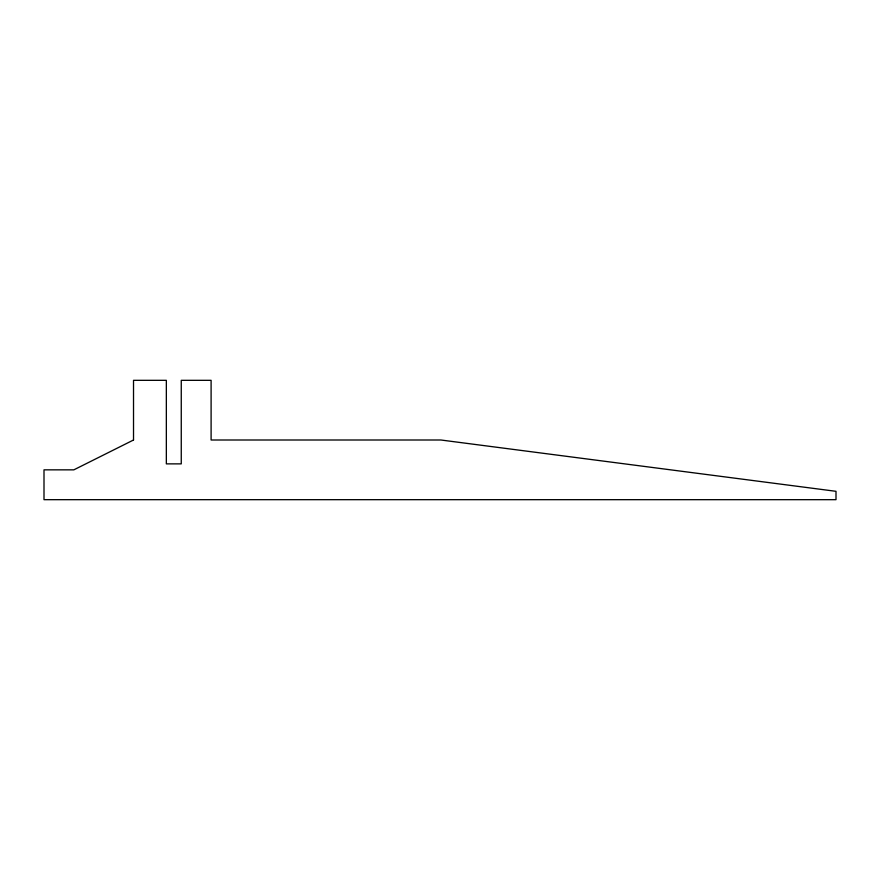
<?xml version="1.0" encoding="UTF-8"?>
<svg xmlns="http://www.w3.org/2000/svg" width="880" height="880" viewBox="0 0 880 880"><rect width="100%" height="100%" fill="white"/><g stroke="black" fill="none" stroke-linecap="round" stroke-linejoin="round"><path stroke-width="1.32" d="M133.518 440L73.843 469.843L44 469.843L44 499.675L836 499.675L836 491.315L440.869 440L211.101 440L211.101 380.325L181.258 380.325L181.258 463.87L166.342 463.87L166.342 380.325L133.518 380.325L133.518 440"/></g></svg>
